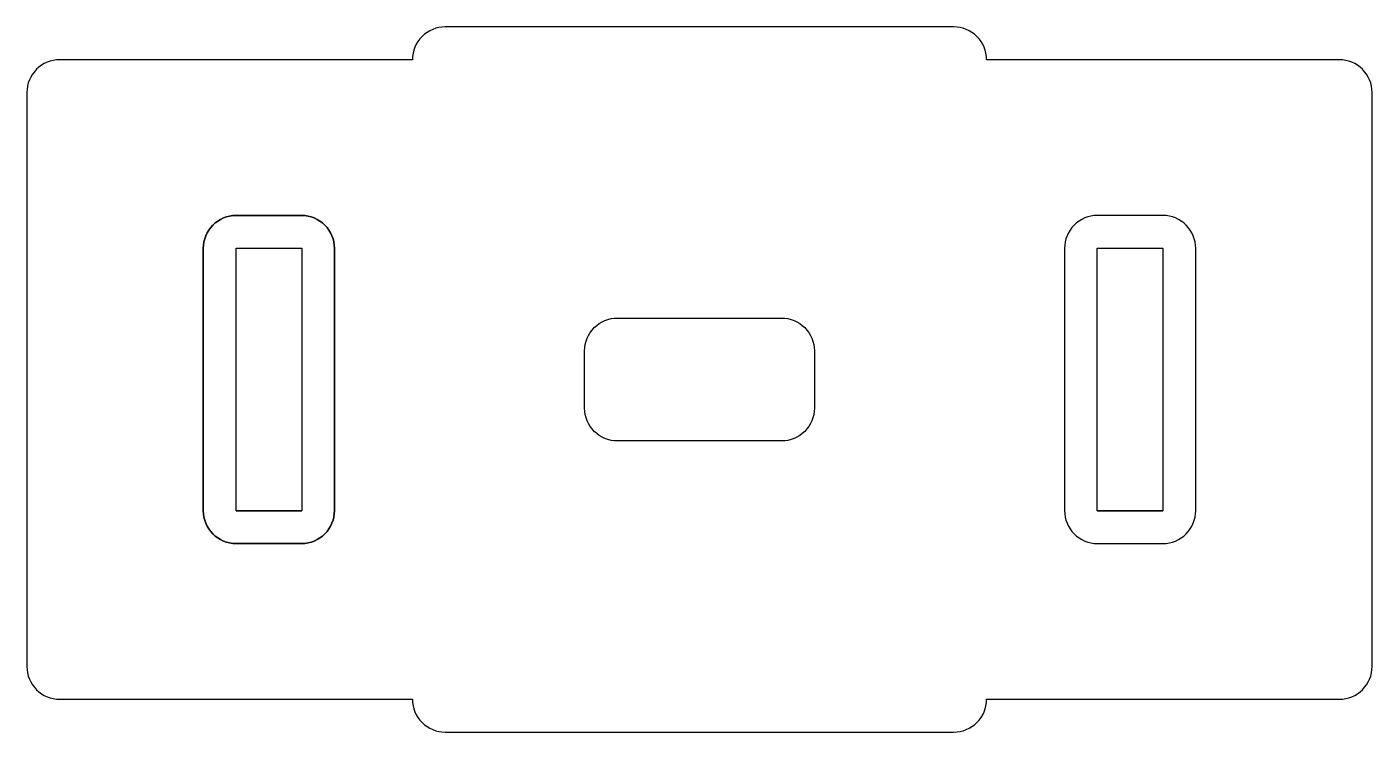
# Model space of a CAD drawing. Header units: inches. Extents: x -1.61 to 1.61, y -0.85 to 0.85.
import ezdxf

# ---------------------------------------------------------------- set-up
doc = ezdxf.new("R2010")
doc.units = ezdxf.units.IN
doc.layers.get('0').update_dxf_attribs({"linetype": 'CONTINUOUS'})

msp = doc.modelspace()

# ---------------------------------------------------------------- linework, layer by layer
for points in [[(-1.6142, 0.689), (-1.6142, -0.689, 0.414214), (-1.5354, -0.7677), (-0.689, -0.7677, 0.414214), (-0.6102, -0.8465), (0.6102, -0.8465, 0.414214), (0.689, -0.7677), (1.5354, -0.7677, 0.414214), (1.6142, -0.689), (1.6142, 0.689, 0.414214), (1.5354, 0.7677), (0.689, 0.7677, 0.414214), (0.6102, 0.8465), (-0.6102, 0.8465, 0.414214), (-0.689, 0.7677), (-1.5354, 0.7677, 0.414214)], [(-0.9547, -0.3937), (-1.1122, -0.3937, -0.414214), (-1.1909, -0.315), (-1.1909, 0.315, -0.414214), (-1.1122, 0.3937), (-0.9547, 0.3937, -0.414214), (-0.876, 0.315), (-0.876, -0.315, -0.414214)], [(-0.876, 0.315, 0.414214), (-0.9547, 0.3937), (-1.1122, 0.3937, 0.414214), (-1.1909, 0.315), (-1.1909, -0.315, 0.414214), (-1.1122, -0.3937), (-0.9547, -0.3937, 0.414214), (-0.876, -0.315)], [(1.1122, -0.3937, 0.414214), (1.1909, -0.315), (1.1909, 0.315, 0.414214), (1.1122, 0.3937), (0.9547, 0.3937, 0.414214), (0.876, 0.315), (0.876, -0.315, 0.414214), (0.9547, -0.3937)], [(1.1909, 0.315, 0.414214), (1.1122, 0.3937), (0.9547, 0.3937, 0.414214), (0.876, 0.315), (0.876, -0.315, 0.414214), (0.9547, -0.3937), (1.1122, -0.3937, 0.414214), (1.1909, -0.315)], [(-0.1969, 0.1476), (0.1969, 0.1476, -0.414214), (0.2756, 0.0689), (0.2756, -0.0689, -0.414214), (0.1969, -0.1476), (-0.1969, -0.1476, -0.414214), (-0.2756, -0.0689), (-0.2756, 0.0689, -0.414214)]]:
    msp.add_lwpolyline(points, format="xyb", close=True)
for points in [[(-1.1122, 0.315), (-0.9547, 0.315), (-0.9547, -0.315), (-1.1122, -0.315)], [(0.9547, 0.315), (1.1122, 0.315), (1.1122, -0.315), (0.9547, -0.315)], [(-0.9547, -0.315), (-1.1122, -0.315)], [(1.1122, -0.315), (0.9547, -0.315)]]:
    msp.add_lwpolyline(points, close=True)

doc.saveas('drawing.dxf')
